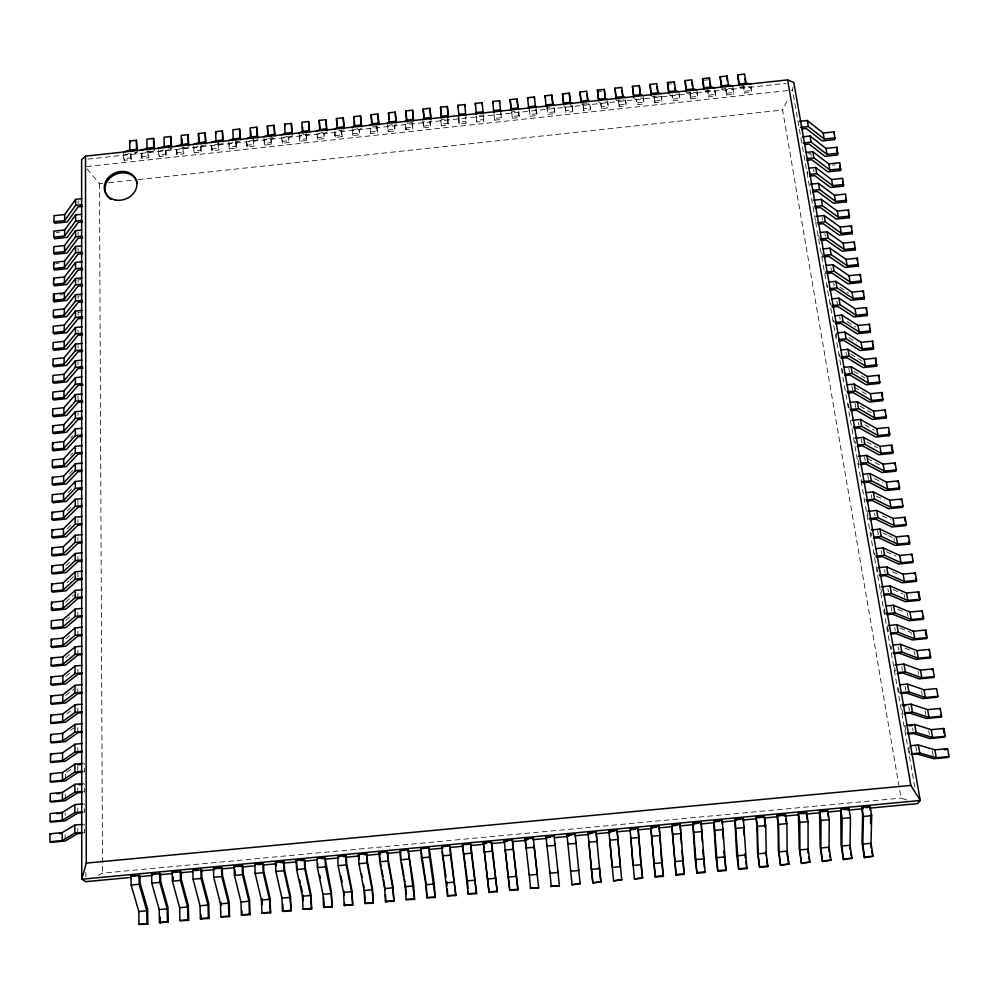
<?xml version="1.0" encoding="UTF-8"?>
<svg xmlns="http://www.w3.org/2000/svg" width="999" height="999" viewBox="0 0 999 999"><rect width="100%" height="100%" fill="white"/><g stroke="black" fill="none" stroke-linecap="round" stroke-linejoin="round"><path stroke-width="0.75" stroke-dasharray="5 3.75" d="M77.722 833.628L77.722 826.935M77.735 813.111L77.747 806.48M77.747 792.769L77.76 786.201M77.772 771.303L77.772 766.096M77.785 752.622L77.785 744.867M77.797 732.791L77.797 725.099M77.81 713.136L77.81 707.03M77.822 693.643L77.822 686.076M77.835 674.3L77.835 668.306M77.847 655.132L77.847 647.689M77.86 636.113L77.86 628.733M77.872 617.257L77.872 609.939M77.885 598.551L77.885 591.296M77.897 577.11L77.897 572.802M77.91 561.588L77.91 555.881M77.922 540.496L77.922 537.674M77.934 522.415L77.934 519.605M77.947 504.47L77.947 500.299M78.009 415.534L78.009 412.862M78.022 399.775L78.022 395.779M78.047 364.647L78.047 362.025M78.059 347.939L78.059 345.342M78.072 332.655L78.072 330.07M78.084 314.91L78.084 312.362L82.692 311.875M78.084 298.589L78.097 296.054L82.692 295.567M78.097 282.392L78.097 279.87L82.68 279.395M78.122 250.986L78.122 247.877M78.134 235.14L78.134 232.068M78.159 203.821L78.159 200.787M65.122 839.684L65.135 833.104M65.197 815.559L65.21 812.949M65.247 799.188L65.272 792.969M65.322 779.32L65.335 773.151M598.788 102.398L600.724 103.409L601.373 108.579L608.341 107.817L607.654 100.762M625.686 100.15L626.186 105.882L619.218 106.643L618.543 99.588M643.381 96.891L644.043 103.946L637.075 104.708L636.588 98.963M661.45 96.266L661.925 102.01L654.944 102.772L654.283 95.704M679.158 93.007L679.807 100.075L672.827 100.824L672.364 95.08M483.241 116.159L483.341 114.935L476.548 115.672L476.336 116.908M697.052 91.059L697.702 98.127L690.721 98.889L690.072 91.821M715.184 90.434L715.621 96.191L708.628 96.94L707.991 89.873M732.904 87.163L733.541 94.243L726.548 95.005L726.123 89.248M751.073 86.538L751.485 92.295L744.48 93.057L743.855 85.976M815.384 220.492L792.494 90.06L793.019 87.038M836.625 332.979L836.687 337.138M465.522 118.082L465.921 116.821M862.761 481.593L862.287 482.867L861.038 475.736M459.128 117.557L459.09 124.001L466.009 123.252L465.409 117.545M906.63 799.949L901.086 798.114L782.592 109.99L788.536 98.039M440.909 120.754L441.733 119.455L448.514 118.719L447.814 120.005L448.276 125.175L441.358 125.924L441.096 124.188L448.014 123.439L448.276 125.175M905.618 725.361L905.044 726.236L905.981 731.53M909.227 745.841L909.102 749.35M431.118 120.604L430.119 121.928L430.557 127.098L423.651 127.847L422.914 120.829M424.338 121.341L423.214 122.677L423.651 127.847M70.642 438.124L72.74 435.826M70.592 455.344L72.702 453.071M69.493 473.801L72.677 470.467M68.382 492.37L71.578 489.085M67.27 511.026L71.541 506.73M67.22 528.733L72.577 523.476M66.021 565.596L72.515 559.515M67.045 582.717L69.218 580.731M70.305 579.732L73.564 576.76M65.897 601.96L73.526 595.179M65.847 620.367L71.316 615.634M396.366 124.376L394.755 125.762L395.154 130.944L388.261 131.681L387.5 124.675M65.784 638.923L71.279 634.303M65.722 657.629L70.13 654.02M65.659 676.498L71.753 671.653M65.597 695.504L74.151 688.91M66.758 713.761L72.902 709.178M70.405 730.444L74.101 727.771M66.583 772.314L71.553 768.968M361.663 128.147L359.453 129.595L359.802 134.765L352.909 135.514L352.147 128.509M327.01 131.905L324.188 133.429L324.5 138.599L317.62 139.348L316.92 133.666M98.377 875.274L102.535 873.151L901.086 798.114M301.873 135.04L299.712 136.076L300 141.259L306.868 140.509L306.581 135.34L309.702 133.779L302.959 134.515M292.407 135.664L288.986 137.25L289.248 142.42L282.38 143.169L281.656 137.487M267.108 138.811L264.548 139.897L264.772 145.08L271.641 144.331L271.403 139.161L275.125 137.537L268.381 138.274M257.854 139.41L253.833 141.059L254.046 146.241L247.19 146.978L246.441 141.321M232.755 142.445L229.42 143.706L229.608 148.888L236.463 148.152L236.263 142.969L240.584 141.284L235.202 141.87M223.339 143.157L218.719 144.867L218.893 150.05L212.05 150.799L211.276 145.13M198.127 146.204L194.355 147.515L194.493 152.697L201.336 151.96L201.186 146.778L206.106 145.03L199.388 145.767M188.873 146.903L183.666 148.676L183.791 153.858L176.96 154.595L176.161 148.951M163.549 149.95L159.328 151.324L159.428 156.493L166.259 155.757L166.159 150.574L171.666 148.776L164.96 149.5M154.47 150.637L148.664 152.472L148.739 157.655L141.92 158.404L141.096 152.747M129.333 153.609L124.363 155.12L124.413 160.302L131.244 159.553L131.169 154.37L137.275 152.497L130.582 153.234M598.813 91.721L601.535 91.421M668.756 84.116L671.49 83.816M703.808 80.307L707.904 79.858M150.449 151.074L141.833 153.222L141.92 158.404M184.852 147.34L176.835 149.425L176.96 154.595M219.305 143.594L211.888 145.617L212.05 150.799M253.808 139.848L246.978 141.808L247.19 146.978M288.361 136.101L282.13 137.987L282.38 143.169M322.964 132.343L317.32 134.166L317.62 139.348M357.605 128.584L352.572 130.345L352.909 135.514M372.252 126.998L379.008 126.261L377.098 127.685L377.472 132.855L370.579 133.604L369.917 127.909M392.307 124.813L389.598 125.112L387.862 126.511L388.261 131.681M406.968 123.227L413.736 122.49L412.425 123.851L412.849 129.021L405.944 129.77L405.307 124.076M586.75 103.709L581.293 104.296L582.917 105.345L583.553 110.514L590.496 109.753L589.984 104.021M616.308 100.499L621.765 99.9M656.842 96.091L651.36 96.691L654.22 97.602L654.944 102.772M690.584 92.432L686.475 92.882L689.947 93.719L690.721 98.889M705.419 90.822L710.913 90.222L714.809 91.021L715.621 96.191M725.761 88.611L721.64 89.061L725.736 89.835L726.548 95.005M739.235 87.15L746.103 86.401L750.624 87.138L751.485 92.295M87.837 159.116L786.038 83.342M123.576 153.334L123.626 158.629L130.469 157.879L131.244 159.553M141.159 156.718L148.002 155.981L148.739 157.655M158.604 149.525L158.704 154.82L165.547 154.083L166.259 155.757M176.261 152.909L183.104 152.173L183.791 153.858M193.681 145.717L193.818 151.011L200.674 150.262L201.336 151.96M211.401 149.101L218.269 148.364L218.893 150.05M228.808 141.908L228.996 147.19L235.864 146.453L236.463 148.152M246.603 145.28L253.471 144.543L254.046 146.241M263.986 138.087L264.223 143.369L271.091 142.632L271.641 144.331M281.855 141.458L288.736 140.709L289.248 142.42M299.213 134.253L299.488 139.548L306.381 138.799L306.868 140.509M317.145 137.637L324.038 136.888L324.5 138.599M334.815 135.714L341.708 134.965L342.145 136.688L335.264 137.437L334.578 131.743M352.497 133.804L359.403 133.054L359.802 134.765M370.192 131.88L377.098 131.131L377.472 132.855M387.899 129.957L394.805 129.208L395.154 130.944M405.619 128.034L412.537 127.285L412.849 129.021M423.351 126.111L430.269 125.362L430.557 127.098M458.366 116.97L458.853 122.265L465.784 121.503L466.009 123.252M519.143 115.722L512.2 116.471L512.35 118.232L519.28 117.482L518.718 111.763M536.962 113.786L530.007 114.548L530.132 116.296L537.075 115.547L536.363 108.504M554.782 111.851L547.827 112.612L547.927 114.373L554.87 113.624L554.32 107.892M572.627 109.915L572.677 111.688L565.734 112.437L565.671 110.677L572.627 109.915L571.99 104.645M583.553 110.514L583.516 108.741L590.471 107.979M601.373 108.579L601.373 106.806L608.341 106.044M619.243 104.858L626.223 104.108M637.137 102.922L644.105 102.16M655.032 100.986L662.012 100.225M672.939 99.038L679.932 98.277M690.871 97.09L697.864 96.341M708.803 95.142L715.796 94.393M726.748 93.207L733.753 92.445M744.717 91.246L751.723 90.497M483.753 121.329L483.553 119.58L476.623 120.33L476.835 122.078L483.753 121.329L483.041 114.298M494.592 120.155L501.51 119.405L501.348 117.657L494.405 118.406L494.592 120.155L493.868 113.124M86.726 166.571L792.494 90.06M87.088 169.006L99.475 183.779L102.572 183.441M108.766 182.78L136.651 179.758M138.199 179.595L782.592 109.99M56.331 232.53L59.416 232.193M808.291 153.883L810.776 153.621L811.313 156.681M832.367 165.172L835.201 164.872M55.981 263.736L58.741 263.436M59.965 294.942L62.75 294.655M740.709 87.4L743.643 87.9L744.48 93.057M728.496 88.312L732.717 89.086L733.541 94.243M705.319 91.246L707.829 91.783L708.628 96.94M693.331 92.133L696.927 92.969L697.702 98.127M675.761 94.043L679.045 94.905L679.807 100.075M668.918 94.78L672.077 95.667L672.827 100.824M658.204 95.941L661.176 96.853L661.925 102.01M640.671 97.852L643.331 98.789L644.043 103.946M633.828 98.589L636.375 99.538L637.075 104.708M904.819 648.126L913.061 651.248M899.974 628.109L910.951 632.442L911.488 635.451M623.139 99.75L625.486 100.724L626.186 105.882M897.901 609.34L906.118 612.724M893.106 589.61L902.696 593.706M892.457 571.815L899.287 574.85M886.35 551.748L895.916 556.143M883.016 533.054L887.112 535.002M888.486 535.639L892.569 537.587M605.619 101.661L607.667 102.66L608.341 107.817M882.442 515.846L890.621 519.855M876.435 496.128L884.602 500.249M874.537 478.596L882.704 482.829M867.244 458.354L880.818 465.596M866.757 441.858L877.609 447.802M864.934 424.825L874.425 430.157M860.014 406.168L871.265 412.637M854.407 387.175L868.131 395.267M588.111 103.559L589.86 104.595L590.496 109.753M853.795 371.266L865.009 378.034M850.723 354.033L861.925 360.939M848.925 337.712L856.38 342.407M847.14 321.553L855.818 327.135M839.909 287.25L848.576 293.044M83.641 832.304L84.628 832.966L84.615 824.949L83.629 824.262M83.629 811.75L84.603 812.462L84.603 804.507L83.616 803.795M570.616 105.457L572.052 106.518L572.677 111.688M83.616 791.383L84.59 792.12L84.59 784.24L83.604 783.491M83.604 771.191L84.578 771.952L84.565 764.135L83.604 763.361M563.798 106.194L565.122 107.28L565.734 112.437M547.34 109.203L546.328 108.092L553.146 107.355L554.27 108.454L554.87 113.624M535.676 109.253L537.075 115.547M528.858 109.99L529.57 111.139M123.626 158.629L124.413 160.302M158.704 154.82L159.428 156.493M193.818 151.011L194.493 152.697M228.996 147.19L229.608 148.888M511.813 113.062L511.413 111.888L518.219 111.151L519.28 117.482M264.223 143.369L264.772 145.08M299.488 139.548L300 141.259M893.943 538.236L894.455 541.121M904.058 594.293L904.595 597.252M907.492 613.286L908.029 616.271M914.435 651.76L914.984 654.795M917.956 671.241L918.506 674.3M921.503 690.883L922.202 694.742M925.086 710.701L925.786 714.585M928.683 730.681L929.395 734.602M932.329 750.836L933.278 756.106M813.561 169.368L813.998 171.84M822.065 217.357L822.514 219.892M824.949 233.604L825.399 236.151M831.006 267.769L831.468 270.367M833.728 283.117L834.19 285.714M836.925 301.186L837.387 303.821M839.684 316.77L840.159 319.418M845.991 352.31L846.465 354.995M848.813 368.269L849.537 372.34M851.91 385.701L852.634 389.81M855.019 403.284L855.756 407.43M858.416 422.402L858.903 425.187M861.325 438.886L862.075 443.094M864.522 456.905L865.271 461.138M867.744 475.062L868.506 479.345M871.24 494.817L871.752 497.689M874.525 513.299L875.037 516.196M877.559 530.469L878.333 534.852M881.155 550.711L881.667 553.658M884.515 569.667L885.039 572.627M887.899 588.773L888.423 591.758M891.046 606.518L891.845 611.051M894.754 627.459L895.291 630.506M898.226 647.065L898.775 650.137M901.685 666.57L902.372 670.441M905.219 686.5L905.906 690.409M908.778 706.605L909.477 710.551M912.611 728.209L913.074 730.856M915.758 746.003L916.707 751.348M807.542 171.266L807.979 173.739M818.843 235.552L819.28 238.099M821.94 253.222L822.614 257.068M825.074 271.029L825.524 273.626M827.534 285.09L827.996 287.7M830.718 303.172L831.405 307.118M833.69 320.092L834.153 322.739M839.709 354.32L840.409 358.366M842.269 368.931L842.994 373.002M848.426 403.958L849.15 408.104M854.932 440.959L855.419 443.768M858.341 460.402L859.09 464.647M867.494 512.524L868.006 515.422M871.028 532.604L871.54 535.526M874.587 552.859L875.361 557.28M877.397 568.856L877.921 571.828M881.018 589.447L881.543 592.444M884.402 608.716L885.464 614.747M887.549 626.623L888.885 634.24M890.983 646.203L891.52 649.275M894.679 667.245L895.366 671.116M898.413 688.473L899.1 692.382M902.172 709.902L902.871 713.848M909.34 750.686L910.052 754.695M815.659 222.028L915.022 788.248M500.774 113.037L500.986 114.236M458.853 122.265L459.09 124.001M618.543 101.473L619.218 106.643M600.861 102.847L601.373 106.806M582.867 103.459L583.516 108.741M565.197 106.718L565.671 110.677M547.227 107.33L547.927 114.373M529.433 109.266L530.132 116.296M511.788 112.512L512.35 118.232M500.799 112.375L501.51 119.405M476.236 116.371L476.835 122.078M447.54 118.157L448.014 123.439M440.746 120.23L441.358 125.924M429.932 121.403L430.269 125.362M412.1 122.003L412.537 127.285M405.532 124.6L405.944 129.77M394.505 125.237L394.805 129.208M493.968 113.774L494.068 114.985M376.71 125.837L377.098 131.131M370.217 128.434L370.579 133.604M359.128 129.083L359.403 133.054M342.145 136.688L341.808 131.518L344.33 130.02L337.575 130.757L334.94 132.255L335.264 137.437M341.371 129.683L341.708 134.965M323.801 132.917L324.038 136.888M306.094 133.516L306.381 138.799M288.524 136.751L288.736 140.709M270.916 138.661L271.091 142.632M253.247 139.248L253.471 144.543M235.714 142.482L235.864 146.453M218.082 143.069L218.269 148.364M200.562 146.291L200.674 150.262M182.979 146.878L183.104 152.173M165.459 150.112L165.547 154.083M147.914 150.687L148.002 155.981M130.419 153.908L130.469 157.879M99.475 183.779L102.535 873.151M85.889 872.302L85.889 876.972"/><path stroke-width="1.5" d="M74.825 825.112L62.25 832.617L50 833.79L49.95 841.707L62.225 840.546L74.813 833.141L74.825 825.112L82.168 824.412M74.85 804.632L62.338 812.437L50.137 813.598L50.075 821.453L62.3 820.291L74.838 812.599L74.85 804.632L82.155 803.933M74.875 784.327L62.413 792.419L50.262 793.581L50.212 801.373L62.388 800.211L74.863 792.219L74.875 784.327L82.155 783.628M74.9 764.198L62.487 772.577L50.387 773.738L50.337 781.455L62.462 780.294L74.888 772.027L74.9 764.198L82.143 763.498M74.925 744.23L62.562 752.884L50.512 754.045L50.462 761.7L62.537 760.539L74.913 751.997L74.925 744.23L82.143 743.531M74.95 724.437L62.637 733.366L50.637 734.527L50.599 742.12L62.612 740.958L74.937 732.142L74.95 724.437L82.143 723.738M74.975 704.807L62.712 713.998L50.762 715.172L50.724 722.702L62.687 721.54L74.962 712.449L74.975 704.807L82.13 704.108M75 685.339L62.8 694.804L50.887 695.966L50.849 703.433L62.762 702.272L74.987 692.919L75 685.339L82.13 684.652M75.025 666.046L62.862 675.761L51.011 676.922L50.961 684.327L62.837 683.166L75.012 673.551L75.025 666.046L82.13 665.346M75.05 646.902L62.937 656.867L51.136 658.029L51.086 665.384L62.912 664.21L75.037 654.345L75.05 646.902L82.118 646.203M75.075 627.909L63.012 638.136L51.261 639.298L51.211 646.578L62.987 645.416L75.062 635.302L75.075 627.909L82.118 627.222M75.1 609.078L63.087 619.542L51.374 620.704L51.336 627.934L63.062 626.773L75.087 616.408L75.1 609.078L82.105 608.391M75.125 590.409L63.162 601.111L51.498 602.272L51.449 609.44L63.137 608.279L75.112 597.677L75.125 590.409L82.105 589.71M75.15 571.878L63.237 582.817L51.611 583.978L51.573 591.096L63.199 589.934L75.137 579.095L75.15 571.878L82.105 571.191M75.175 553.508L63.299 564.685L51.736 565.846L51.686 572.902L63.274 571.74L75.162 560.651L75.175 553.508L82.093 552.809M75.2 535.289L63.374 546.678L51.848 547.839L51.798 554.845L63.349 553.683L75.187 542.37L75.2 535.289L82.093 534.59M75.225 517.207L63.436 528.833L51.96 529.982L51.923 536.938L63.412 535.776L75.212 524.238L75.225 517.207L82.093 516.508M75.237 499.275L63.511 511.113L52.073 512.275L52.035 519.168L63.486 518.006L75.237 506.243L75.237 499.275L82.08 498.576M75.262 481.481L63.586 493.543L52.198 494.692L52.148 501.535L63.549 500.374L75.262 488.399L75.262 481.481L82.08 480.781M75.287 463.823L63.649 476.098L52.31 477.26L52.26 484.04L63.624 482.879L75.275 470.691L75.287 463.823L82.08 463.136M75.312 446.316L63.711 458.803L52.423 459.952L52.373 466.683L63.686 465.534L75.3 453.134L75.312 446.316L82.068 445.629M75.337 428.946L63.786 441.633L52.522 442.782L52.485 449.463L63.761 448.314L75.325 435.701L75.337 428.946L82.068 428.246M75.362 411.713L63.849 424.6L52.635 425.749L52.597 432.38L63.824 431.218L75.35 418.419L75.362 411.713L82.068 411.014M75.375 394.605L63.911 407.692L52.747 408.853L52.71 415.422L63.886 414.273L75.375 401.261L75.375 394.605L82.055 393.918M75.4 377.634L63.986 390.921L52.86 392.07L52.81 398.601L63.961 397.44L75.387 384.24L75.4 377.634L82.055 376.948M75.424 360.801L64.048 374.275L52.959 375.424L52.922 381.905L64.023 380.744L75.412 367.357L75.424 360.801L82.055 360.115M75.449 344.093L64.111 357.754L53.072 358.903L53.034 365.334L64.086 364.185L75.437 350.599L75.449 344.093L82.043 343.406M75.462 327.51L64.173 341.358L53.172 342.507L53.134 348.888L64.148 347.739L75.462 333.966L75.462 327.51L82.043 326.823M75.487 311.064L64.236 325.087L53.284 326.248L53.247 332.58L64.211 331.418L75.474 317.47L75.487 311.064L82.043 310.377M75.512 294.742L64.298 308.941L53.384 310.09L53.347 316.383L64.273 315.222L75.499 301.086L75.512 294.742L82.03 294.043M75.524 278.534L64.361 292.919L53.484 294.068L53.447 300.299L64.336 299.151L75.524 284.84L75.524 278.534L82.03 277.847M75.549 262.462L64.423 277.01L53.596 278.159L53.546 284.353L64.398 283.204L75.537 268.719L75.549 262.462L82.03 261.775M75.574 246.503L64.485 261.226L53.696 262.375L53.659 268.519L64.46 267.37L75.562 252.71L75.574 246.503L81.768 245.841M75.587 230.669L64.548 245.554L53.796 246.703L53.759 252.797L64.523 251.648L75.587 236.825L75.587 230.669L81.768 230.007M75.612 214.947L64.61 229.995L53.896 231.144L53.859 237.2L64.585 236.051L75.599 221.066L75.612 214.947L81.756 214.285M75.637 199.35L64.673 214.56L53.996 215.709L53.958 221.716L64.648 220.567L75.624 205.419L75.637 199.35L81.756 198.689M62.225 840.546L62.25 832.617M62.3 820.291L62.338 812.437M62.388 800.211L62.413 792.419M62.462 780.294L62.487 772.577M62.537 760.539L62.562 752.884M62.612 740.958L62.637 733.366M62.687 721.54L62.712 713.998M62.762 702.272L62.8 694.804M62.837 683.166L62.862 675.761M62.912 664.21L62.937 656.867M62.987 645.416L63.012 638.136M63.062 626.773L63.087 619.542M63.137 608.279L63.162 601.111M63.199 589.934L63.237 582.817M63.274 571.74L63.299 564.685M63.349 553.683L63.374 546.678M63.412 535.776L63.436 528.833M63.486 518.006L63.511 511.113M63.549 500.374L63.586 493.543M63.624 482.879L63.649 476.098M63.686 465.534L63.711 458.803M63.761 448.314L63.786 441.633M63.824 431.218L63.849 424.6M63.886 414.273L63.911 407.692M63.961 397.44L63.986 390.921M64.023 380.744L64.048 374.275M64.086 364.185L64.111 357.754M64.148 347.739L64.173 341.358M64.211 331.418L64.236 325.087M64.273 315.222L64.298 308.941M64.336 299.151L64.361 292.919M64.398 283.204L64.423 277.01M64.46 267.37L64.485 261.226M64.523 251.648L64.548 245.554M64.585 236.051L64.61 229.995M64.648 220.567L64.673 214.56M822.452 861.538L820.878 847.976L820.978 820.429L819.555 811.275L827.809 810.501L829.245 819.655L829.058 847.214L831.068 860.151L822.452 861.538L820.167 846.64L819.555 811.275M81.818 598.151L77.885 598.551L65.884 609.128L52.435 610.464L52.447 607.592M81.793 436.426L77.997 436.825L66.409 449.388L53.434 450.724L53.447 448.052M82.68 285.689L78.097 286.176L66.896 300.437L54.358 301.76L54.396 295.542L53.484 294.068M625.337 97.502L622.976 96.591L621.765 87.462L614.934 88.199L616.108 98.988M608.891 831.043L612.212 867.407L620.317 866.645L617.07 830.281L608.891 831.043L608.878 831.73L614.323 831.218M843.431 859.59L841.845 846.016L842.182 818.443L840.721 809.29L848.988 808.516L850.461 817.669L850.024 845.254L852.097 858.203L843.431 859.59L841.071 844.692L840.721 809.29M864.422 857.641L862.824 844.068L863.411 816.458L861.912 807.304L870.179 806.518L871.69 815.684L871.016 843.306L873.138 856.243L864.422 857.641L862.012 842.744L862.574 815.184L861.912 807.304M870.616 823.601L870.841 814.41M643.194 95.567L640.534 94.693L639.273 85.552L632.442 86.301L633.628 97.09M613.611 880.918L621.753 879.582L613.611 880.918L609.665 838.885M639.273 85.552L640.247 94.843M617.07 830.281L621.728 880.169M661.076 93.631L658.091 92.782L656.793 83.654L649.962 84.391L651.161 95.192M678.958 91.683L675.674 90.872L674.337 81.743L667.494 82.48L668.693 93.282M674.225 83.516L674.337 81.743M630.644 836.925L634.415 878.995L642.532 878.233L638.061 828.308L629.882 829.083L629.832 829.757L635.277 829.257M696.852 89.735L693.269 88.961L691.882 79.833L685.039 80.569L686.251 91.371M482.904 112.974L483.004 111.801L476.198 112.537L475.986 113.724M714.772 87.8L710.863 87.05L709.44 77.922L702.597 78.659L703.82 89.473M638.061 828.308L640.696 861.837M709.278 79.708L709.44 77.922M634.415 878.995L642.607 877.646M732.692 85.852L728.483 85.14L727.022 76.011L720.167 76.748L721.403 87.562M727.022 76.011L727.297 80.807M750.636 83.904L746.103 83.217L744.605 74.088L737.749 74.838L738.998 85.652M650.786 827.796L650.886 827.11L659.078 826.335L663.361 876.298L655.244 877.06L650.786 827.796L656.243 827.284M659.078 826.335L659.665 832.754M655.244 877.06L650.886 827.11M671.778 825.823L671.902 825.137L680.107 824.362L684.215 874.362L676.073 875.124L671.778 825.823L677.235 825.311M680.107 824.362L680.681 830.781M833.803 133.591L834.177 131.856L823.164 133.042L807.292 120.504L799.412 121.354M834.177 131.856L834.902 139.573L822.202 140.934L806.318 128.509L801.685 128.996M802.147 136.888L810.064 136.039L825.948 148.414L837.012 147.24L837.174 151.96M837.012 147.24L837.724 154.97L824.987 156.331L809.078 144.068L804.432 144.568M676.073 875.124L671.902 825.137M806.88 160.277L811.862 159.74L827.784 171.853L840.584 170.479L839.859 162.725L828.758 163.911L812.836 151.698L806.218 152.41M809.665 176.074L814.66 175.549L830.606 187.475L843.456 186.114L842.719 178.334L831.58 179.52L815.646 167.47L809.003 168.182M692.769 823.85L692.944 823.164L701.148 822.389L705.082 872.427L696.94 873.188L695.042 858.303L692.769 823.85L698.239 823.338M812.462 191.995L817.482 191.471L833.453 203.234L846.34 201.86L845.616 194.056L834.427 195.242L818.468 183.366L810.464 184.216M848.126 211.538L848.526 209.902L837.299 211.089L821.315 199.388L813.286 200.237M815.284 208.042L820.329 207.517L836.313 219.106L849.262 217.732L848.526 209.902M851.048 227.472L851.46 225.861L840.196 227.06L824.187 215.522L816.121 216.383M818.131 224.213L823.188 223.676L839.21 235.102L852.197 233.729L851.46 225.861M853.995 243.544L854.42 241.958L843.106 243.144L827.085 231.793L820.329 232.505M701.148 822.389L702.459 842.382M821.003 240.509L826.073 239.972L842.12 251.211L855.156 249.85L854.42 241.958M856.98 259.74L857.404 258.167L846.041 259.353L829.994 248.189L823.213 248.901M823.888 256.93L828.995 256.393L845.042 267.457L858.141 266.084L857.404 258.167M869.605 808.116L917.719 803.596L920.266 800.499L793.793 82.492L787.574 79.895L85.502 156.144L86.276 863.099L81.743 879.22L85.902 881.642L130.881 877.422M859.977 276.049L860.414 274.5L849.013 275.699L832.941 264.71L826.136 265.422M826.81 273.489L831.917 272.952L848.001 283.816L861.15 282.455L860.414 274.5M862.999 292.495L863.436 290.971L851.985 292.158L835.901 281.356L829.07 282.08M829.744 290.172L834.877 289.635L850.986 300.312L864.172 298.938L863.436 290.971M696.94 873.188L692.944 823.164M866.033 309.066L866.483 307.555L854.994 308.753L838.885 298.152L832.017 298.863M713.786 821.877L713.998 821.178L722.215 820.416L725.961 870.491L717.806 871.253L715.846 856.355L713.786 821.877L719.255 821.365M832.704 306.98L837.861 306.443L853.983 316.933L867.232 315.559L866.483 307.555M869.105 325.761L869.567 324.288L858.029 325.474L841.895 315.06L835.002 315.784M835.688 323.926L840.858 323.389L857.005 333.691L870.304 332.317L869.567 324.288M872.202 342.595L872.664 341.134L861.076 342.332L844.929 332.118L838.011 332.829M838.685 341.009L843.893 340.472L860.052 350.574L873.413 349.2L872.664 341.134M722.215 820.416L722.377 823.975M875.311 359.565L875.786 358.129L864.16 359.328L847.976 349.3L841.033 350.025M841.72 358.229L846.94 357.692L863.124 367.595L876.535 366.208L875.786 358.129M465.159 114.91L465.571 113.699L458.766 114.435L458.241 115.659M878.458 376.66L878.933 375.249L867.257 376.448L851.061 366.633L844.093 367.345M878.933 375.249L879.682 383.366L866.22 384.74L850.012 375.05L844.779 375.587M847.164 384.815L854.17 384.103L870.379 393.706L882.105 392.507L882.117 396.591M882.105 392.507L882.866 400.649L869.342 402.023L853.121 392.545L847.851 393.082M734.827 819.904L735.077 819.205L743.306 818.431L746.852 868.556L738.698 869.305L736.675 854.42L734.827 819.904L740.296 819.392M717.806 871.253L713.998 821.178M884.814 411.263L885.301 409.902L873.538 411.101L857.292 401.71L850.261 402.422M850.961 410.726L856.243 410.189L872.489 419.455L886.063 418.069L885.301 409.902M743.306 818.431L743.431 822.002M854.083 428.509L859.402 427.972L875.661 437.025L889.297 435.639L889.797 434.315L888.536 427.435L876.71 428.633L860.451 419.468L851.985 420.317M891.27 446.428L891.782 445.117L879.919 446.316L863.636 437.362L855.132 438.224M891.782 445.117L893.056 452.048L892.544 453.346L878.858 454.732L862.574 445.891L857.242 446.428M894.542 464.21L895.054 462.937L883.141 464.135L866.845 455.407L858.303 456.268M895.054 462.937L896.34 469.917L895.828 471.191L882.08 472.577L865.771 463.973L860.426 464.51M755.881 817.931L756.168 817.219L764.397 816.445L765.709 825.611L766.245 853.059L767.769 866.608L759.615 867.369L757.517 852.484L756.892 825.087L755.881 817.931L762.724 817.294M897.839 482.155L898.363 480.894L886.4 482.105L870.079 473.588L862.936 474.313M863.636 482.729L869.005 482.192L885.339 490.571L899.125 489.185L899.662 487.949L898.363 480.894M738.698 869.305L735.077 819.205M901.16 500.237L901.697 499.013L889.672 500.212L873.338 491.933L866.158 492.657M764.397 816.445L765.172 827.372M901.697 499.013L902.996 506.118L902.459 507.33L888.611 508.716L872.264 500.561L866.87 501.111M867.981 511.301L876.635 510.427L892.981 518.469L905.044 517.27L905.032 521.328M905.044 517.27L906.368 524.425L905.818 525.624L891.907 526.997L875.549 519.093L870.129 519.63M776.947 815.958L777.284 815.246L785.526 814.472L786.875 823.626L787.162 851.111L789.06 864.048L780.544 865.421L778.383 850.536L777.996 823.114L776.947 815.958L783.803 815.309M907.891 536.85L908.441 535.676L896.315 536.875L879.944 529.083L871.265 529.945M873.413 538.311L878.858 537.774L895.241 545.442L909.215 544.055L909.764 542.894L908.441 535.676M911.288 555.382L911.85 554.233L899.674 555.444L883.291 547.889L876.023 548.601M759.615 867.369L758.091 853.82L757.467 826.385L756.168 817.219M785.164 815.184L785.526 814.472M911.85 554.233L913.186 561.513L912.624 562.649L898.601 564.035L882.192 556.605L876.735 557.155M914.722 574.063L915.284 572.951L903.071 574.15L886.662 566.845L877.896 567.707M880.069 576.148L885.564 575.599L901.985 582.779L916.071 581.393L916.645 580.294L915.284 572.951M798.413 813.261L799.262 848.588L801.485 863.486L810.052 862.1L808.104 849.162L808.054 821.64L806.655 812.487L798.413 813.261L799.787 822.414L799.937 849.924L801.485 863.486M918.181 592.907L918.755 591.82L906.493 593.031L890.059 585.976L881.268 586.838M918.755 591.82L920.116 599.225L919.542 600.299L905.394 601.685L888.96 594.755L883.441 595.304M806.268 813.211L806.655 812.487M780.544 865.421L779.008 851.872L778.621 824.4L777.284 815.246M921.677 611.9L922.252 610.851L909.939 612.05L893.493 605.257L886.125 605.981M886.85 614.622L892.382 614.073L908.84 620.741L923.039 619.355L923.625 618.319L922.252 610.851M447.427 116.833L448.139 115.584L447.315 106.443L440.534 107.18L441.346 116.321L440.509 117.582M925.199 631.056L925.786 630.032L913.411 631.243L896.952 624.712L888.074 625.574M925.786 630.032L927.172 637.562L926.572 638.573L912.312 639.959L895.828 633.553L890.271 634.103M928.745 650.374L929.345 649.387L916.92 650.586L900.436 644.318L893.006 645.042M893.73 653.746L899.312 653.209L915.808 659.34L930.131 657.954L930.743 656.98L929.345 649.387M932.317 669.854L932.929 668.905L920.454 670.104L903.958 664.11L895.004 664.972M932.929 668.905L934.34 676.56L933.728 677.497L919.33 678.883L902.821 673.026L897.214 673.563M848.513 809.24L848.988 808.516M900.012 684.777L907.504 684.065L924.013 689.785L936.55 688.573L937.974 696.303L937.349 697.215L922.889 698.601L906.368 693.006L900.736 693.556M870.179 806.518L870.129 810.114M939.572 709.315L940.196 708.428L927.609 709.627L911.088 704.195L902.047 705.057M904.282 713.711L909.939 713.174L926.485 718.481L940.996 717.095L941.632 716.208L940.196 708.428M943.243 729.295L943.88 728.446L931.243 729.645L914.697 724.487L907.129 725.212M943.88 728.446L945.329 736.288L944.679 737.137L930.106 738.523L913.548 733.516L907.866 734.053M429.707 118.756L430.719 117.482L429.932 108.329L423.164 109.078L423.938 118.219L422.802 119.505M910.738 745.691L918.331 744.967L934.889 749.837L947.589 748.626L949.05 756.555L948.401 757.354L933.753 758.74L917.182 754.02L911.475 754.57M412 120.679L413.324 119.368L412.575 110.227L405.806 110.964L406.531 120.105L405.094 121.428M85.502 156.144L81.631 159.79L81.743 879.22L920.266 800.499L910.851 785.426L787.574 79.895M394.305 122.602L395.929 121.266L395.217 112.113L388.461 112.85L389.148 122.003L387.4 123.352M376.623 124.525L378.546 123.152L377.884 113.998L371.116 114.735L371.778 123.888L369.73 125.275M358.953 126.436L361.176 125.037L360.552 115.884L353.796 116.621L354.408 125.774L352.06 127.185M341.296 128.359L343.818 126.923L343.231 117.77L336.488 118.506L337.063 127.66L334.403 129.108M323.651 130.27L326.486 128.809L325.936 119.655L319.193 120.392L319.717 129.545L316.77 131.019M306.019 132.193L309.153 130.682L308.641 121.528L301.898 122.265L302.397 131.418L299.138 132.929M288.399 134.103L291.833 132.567L291.358 123.414L284.628 124.151L285.077 133.304L281.531 134.853M270.791 136.014L274.525 134.453L274.088 125.3L267.357 126.024L267.782 135.177L263.923 136.763M253.197 137.924L257.23 136.326L256.843 127.173L250.112 127.909L250.487 137.063L246.341 138.674M235.614 139.835L239.947 138.199L239.598 129.046L232.867 129.783L233.217 138.936L228.759 140.584M218.044 141.746L222.677 140.085L222.365 130.919L215.647 131.656L215.946 140.809L211.189 142.482M200.487 143.656L205.419 141.958L205.145 132.792L198.426 133.529L198.689 142.682L193.644 144.393M182.942 145.554L188.174 143.831L187.937 134.665L181.231 135.402L181.456 144.555L176.099 146.304M165.409 147.465L170.941 145.704L170.742 136.538L164.036 137.275L164.223 146.428L158.579 148.202M147.889 149.363L153.721 147.577L153.559 138.411L146.865 139.136L147.003 148.302L141.059 150.1M130.382 151.261L136.513 149.438L136.388 140.285L129.695 141.009L129.808 150.175L123.564 152.01M458.991 116.059L457.917 105.295L464.71 104.558L464.935 106.281M476.398 114.161L475.324 103.397L482.105 102.66L482.305 104.395M493.818 112.275L492.732 101.498L499.525 100.762L500.624 111.538M511.251 110.377L510.152 99.613L516.945 98.864L518.431 109.116M527.709 99.463L527.584 97.715L534.39 96.965L535.501 107.742M545.129 97.565L545.029 95.817L551.835 95.067L552.897 104.208L554.02 105.257M563.623 104.695L562.487 93.906L569.293 93.169L570.392 102.31L571.828 103.322M581.106 102.797L579.957 92.008L586.775 91.271L587.912 100.4L589.647 101.386M598.601 100.899L597.439 90.11L604.258 89.361L605.444 98.501L607.492 99.45M129.808 150.175L136.513 149.438M147.003 148.302L153.721 147.577M164.223 146.428L170.941 145.704M181.456 144.555L188.174 143.831M198.689 142.682L205.419 141.958M215.946 140.809L222.677 140.085M233.217 138.936L239.947 138.199M250.487 137.063L257.23 136.326M267.782 135.177L274.525 134.453M285.077 133.304L291.833 132.567M302.397 131.418L309.153 130.682M319.717 129.545L326.486 128.809M337.063 127.66L343.818 126.923M354.408 125.774L361.176 125.037M371.778 123.888L378.546 123.152M389.148 122.003L395.929 121.266M406.531 120.105L413.324 119.368M423.938 118.219L430.719 117.482M441.346 116.321L448.139 115.584M510.152 99.613L511.113 108.754L517.932 108.004M552.897 104.208L546.066 104.945L547.077 106.006M562.487 93.906L563.573 103.047L570.392 102.31M579.957 92.008L581.081 101.149L587.912 100.4M597.439 90.11L598.601 99.238L605.444 98.501M614.934 88.199L616.133 97.34L622.976 96.591M632.442 86.301L633.691 95.429L640.534 94.693M649.962 84.391L651.248 93.531L658.091 92.782M667.494 82.48L668.818 91.621L675.674 90.872M685.039 80.569L686.4 89.71L693.269 88.961M702.597 78.659L703.995 87.8L710.863 87.05M720.167 76.748L721.603 85.877L728.483 85.14M737.749 74.838L739.235 83.966L746.103 83.217M75.624 205.419L81.756 204.758M800.474 127.397L808.366 126.548L824.25 139.023L835.276 137.85M82.655 206.368L78.147 206.843L67.158 221.953L54.845 223.277L53.958 221.716M75.599 221.066L81.756 220.404M803.208 142.982L811.138 142.133L827.047 154.445L838.111 153.259M82.655 221.99L78.147 222.477L67.108 237.412L54.758 238.736L53.859 237.2M75.587 236.825L81.768 236.164M807.304 158.541L813.935 157.83L829.857 169.98L840.971 168.794M82.667 237.737L78.134 238.224L67.058 252.997L54.658 254.32L53.759 252.797M75.562 252.71L81.768 252.048M810.089 174.363L816.745 173.651L832.691 185.639L843.855 184.453M82.667 253.596L78.122 254.083L67.008 268.694L54.558 270.017L53.659 268.519M75.537 268.719L82.03 268.032M812.899 190.31L819.58 189.598L835.551 201.411L846.752 200.225M82.68 269.58L78.109 270.067L66.958 284.503L54.458 285.826L53.546 284.353M75.524 284.84L82.03 284.153M814.385 206.518L822.439 205.657L838.423 217.295L849.674 216.109M75.499 301.086L82.043 300.399M817.232 222.702L825.311 221.853L841.333 233.316L852.622 232.13M82.692 301.91L78.084 302.397L66.846 316.496L54.258 317.819L53.347 316.383M75.474 317.47L82.043 316.77M820.104 239.023L828.221 238.174L844.255 249.45L855.581 248.264M82.692 318.269L78.072 318.756L66.796 332.667L54.158 333.991L53.247 332.58M75.462 333.966L82.043 333.279M824.35 255.332L831.143 254.608L847.202 265.709L858.578 264.523M82.705 334.74L78.059 335.227L66.746 348.963L54.058 350.287L53.134 348.888M75.437 350.599L82.043 349.9M827.272 271.903L834.09 271.191L850.161 282.105L861.588 280.906M82.705 351.348L78.059 351.835L66.683 365.384L53.958 366.708L53.034 365.334M75.412 367.357L82.055 366.658M830.219 288.611L837.062 287.887L853.158 298.614L864.622 297.427M83.029 368.044L78.047 368.569L66.633 381.93L53.846 383.254L52.922 381.905M75.387 384.24L82.055 383.541M833.178 305.444L840.059 304.732L856.168 315.259L867.681 314.073M83.029 384.915L78.034 385.427L66.571 398.601L53.746 399.925L52.81 398.601M75.375 401.261L82.055 400.562M836.175 322.415L843.069 321.703L859.215 332.03L870.766 330.844M83.042 401.91L78.022 402.422L66.521 415.397L53.646 416.733L52.71 415.422M75.35 418.419L82.068 417.719M839.185 339.523L846.116 338.798L862.274 348.938L873.875 347.752M81.793 419.168L78.009 419.555L66.458 432.33L53.534 433.666L52.597 432.38M75.325 435.701L82.068 435.015M842.219 356.768L849.175 356.044L865.359 365.984L877.01 364.785M75.3 453.134L82.068 452.435M845.279 374.15L852.272 373.426L868.468 383.154L880.169 381.968M81.793 453.833L77.984 454.22L66.346 466.583L53.322 467.919L52.373 466.683M75.275 470.691L82.08 470.005M846.965 391.808L855.381 390.946L871.615 400.474L883.353 399.275M81.793 471.366L77.972 471.765L66.296 483.916L53.209 485.252L52.26 484.04M75.262 488.399L82.08 487.699M850.074 409.478L858.528 408.616L874.774 417.919L886.563 416.72M81.806 489.048L77.959 489.448L66.234 501.386L53.109 502.722L52.148 501.535M75.237 506.243L82.08 505.556M853.208 427.285L861.687 426.423L877.959 435.514L889.797 434.315M81.806 506.868L77.947 507.267L66.171 518.981L52.997 520.317L52.035 519.168M75.212 524.238L82.093 523.538M857.779 445.092L864.884 444.38L881.168 453.246L893.056 452.048M81.806 524.837L77.934 525.224L66.121 536.725L52.885 538.061L51.923 536.938M75.187 542.37L82.093 541.683M860.976 463.199L868.106 462.475L884.402 471.128L896.34 469.917M81.806 542.944L77.922 543.331L66.059 554.607L52.772 555.943L51.798 554.845M75.162 560.651L82.105 559.964M864.185 481.443L871.353 480.731L887.674 489.148L899.662 487.949M81.818 561.201L77.91 561.588L65.996 572.639L52.66 573.975L51.686 572.902M75.137 579.095L82.105 578.396M865.996 499.999L874.625 499.125L890.958 507.317L902.996 506.118M81.818 579.595L77.897 579.994L65.934 590.809L52.547 592.145L51.573 591.096M75.112 597.677L82.105 596.977M869.255 518.543L877.921 517.682L894.28 525.636L906.368 524.425M75.087 616.408L82.118 615.709M874 537.112L881.243 536.401L897.626 544.105L909.764 542.894M81.831 616.858L77.872 617.257L65.822 627.584L52.323 628.933L51.336 627.934M75.062 635.302L82.118 634.602M877.322 555.981L884.602 555.257L900.998 562.724L913.186 561.513M81.831 635.726L77.86 636.113L65.759 646.203L52.198 647.539L51.211 646.578M75.037 654.345L82.118 653.646M879.207 575.149L887.986 574.288L904.395 581.493L916.645 580.294M81.831 654.732L77.847 655.132L65.697 664.972L52.085 666.308L51.086 665.384M75.012 673.551L82.13 672.851M884.053 594.193L891.395 593.468L907.829 600.424L920.116 599.225M81.831 673.913L77.835 674.3L65.634 683.89L51.96 685.227L50.961 684.327M74.987 692.919L82.13 692.22M885.988 613.686L894.842 612.824L911.288 619.517L923.625 618.319M81.843 693.244L77.822 693.643L65.572 702.971L51.848 704.307L50.849 703.433M74.962 712.449L82.13 711.75M890.896 633.054L898.301 632.342L914.772 638.773L927.172 637.562M81.843 712.737L77.81 713.136L65.509 722.202L51.723 723.538L50.724 722.702M74.937 732.142L82.143 731.443M892.881 652.884L901.81 652.022L918.293 658.179L930.743 656.98M81.843 732.404L77.797 732.791L65.447 741.583L51.598 742.931L50.599 742.12M74.913 751.997L82.143 751.298M897.864 672.589L905.331 671.865L921.84 677.759L934.34 676.56M81.843 752.222L77.785 752.622L65.372 761.138L51.486 762.474L50.462 761.7M77.772 764.797L80.494 764.535M74.888 772.027L82.155 771.328M899.887 692.757L908.89 691.895L925.411 697.502L937.974 696.303M81.856 772.215L77.76 772.614L65.31 780.856L51.361 782.192L50.337 781.455M79.121 784.764L81.856 784.502M902.896 705.831L905.718 705.556M56.881 793.768L59.678 793.493M74.863 792.219L82.155 791.52M904.944 712.811L912.487 712.087L929.02 717.419L941.632 716.208M81.856 792.382L77.747 792.769L65.247 800.736L51.236 802.072L50.212 801.373M909.302 725.823L912.137 725.561M56.781 813.748L60.989 813.348M74.838 812.599L82.155 811.9M907.017 733.328L916.108 732.454L932.654 737.499L945.329 736.288M81.856 812.724L77.735 813.111L65.185 820.791L51.111 822.127L50.075 821.453M59.49 833.628L62.313 833.366M944.018 749.725L946.94 749.45M74.813 833.141L82.168 832.442M912.162 753.733L919.767 753.009L936.325 757.754L949.05 756.555M81.868 833.228L77.722 833.628L65.11 841.008L50.986 842.344L49.95 841.707M86.276 863.099L910.851 785.426M131.044 875.898L139.96 875.736L140.047 882.891L147.627 909.29L147.827 924.162L138.986 924.412L138.836 911.488L131.144 885.052L131.044 875.898L134.615 876.235M151.623 873.963L160.514 873.8L160.627 880.956L167.982 907.392L168.244 922.277L159.428 922.514L159.228 909.59L151.761 883.116L151.623 873.963L155.17 874.312M172.228 872.027L181.081 871.877L181.231 879.033L188.349 905.494L188.674 920.379L179.895 920.616L179.633 907.679L172.402 881.18L172.228 872.027L177.073 872.252M192.844 870.092L201.673 869.942L201.848 877.097L208.741 903.596L209.128 918.481L200.374 918.718L200.062 905.781L193.057 879.245L192.844 870.092L193.644 870.691M213.486 868.156L222.278 868.006L222.477 875.161L229.146 901.697L229.595 916.582L220.879 916.807L220.504 903.883L213.736 877.309L213.486 868.156L214.236 868.768M234.141 866.22L242.894 866.071L243.132 873.226L249.563 899.799L250.075 914.672L241.396 914.909L240.971 901.972L234.428 875.374L234.141 866.22L234.852 866.832M254.807 864.285L262.874 863.523L263.536 864.135L263.798 871.29L270.005 897.889L270.579 912.774L261.925 912.999L261.451 900.062L255.145 873.438L254.807 864.285L255.482 864.897M275.499 862.337L283.566 861.575L284.191 862.199L284.49 869.355L290.459 895.978L291.096 910.863L282.48 911.088L281.943 898.151L275.861 871.49L275.499 862.337L276.248 865.821M296.204 860.389L304.283 859.639L304.857 860.264L305.195 867.419L310.926 894.08L311.626 908.965L303.047 909.177L302.46 896.24L296.616 869.555L296.204 860.389L297.115 868.168M325.012 857.691L316.92 858.453L317.37 867.607L322.989 894.33L323.626 907.267L332.18 907.055L331.418 892.169L325.012 857.691L325.474 866.845L330.994 893.593L332.18 907.055M337.662 856.505L345.754 855.743L346.253 856.368L346.653 863.536L351.923 890.259L352.747 905.144L344.23 905.356L343.531 892.419L338.149 865.658L337.662 856.505L338.174 857.13M358.429 854.557L366.521 853.795L366.983 854.432L367.407 861.588L372.44 888.348L373.339 903.233L364.847 903.446L364.098 890.509L358.953 863.71L358.429 854.557L359.141 859.477M379.195 852.609L387.312 851.847L387.724 852.484L388.186 859.639L392.982 886.438L393.943 901.323L385.489 901.523L384.677 888.586L379.77 861.762L379.195 852.609L380.082 860.401M408.104 849.887L399.987 850.649L400.599 859.814L405.269 886.675L406.143 899.612L414.56 899.4L413.549 884.515L408.104 849.887L414.56 899.4M420.804 848.7L428.921 847.939L429.258 848.588L434.115 882.604L435.202 897.489L426.81 897.689L425.886 884.752L421.453 857.854L420.804 848.7L421.153 849.35M441.633 846.74L449.762 845.978L450.062 846.628L455.856 895.566L447.502 895.766L441.633 846.74L441.945 847.389M462.475 844.792L470.616 844.03L470.866 844.679L476.535 893.655L468.206 893.843L462.475 844.792L467.057 878.021M483.341 842.831L491.483 842.07L491.695 842.731L497.215 891.732L488.923 891.92L483.341 842.831L484.053 849.212M504.22 840.871L512.375 840.109L517.932 889.809L509.665 889.997L504.22 840.871L504.42 841.533L507.13 841.283M533.279 838.149L537.3 874.375L529.22 875.124L525.124 838.91L533.279 838.149L533.416 838.81M554.195 836.175L555.094 845.341L546.928 846.103L546.041 836.95L554.195 836.175L554.295 836.85M566.97 834.977L575.137 834.215L576.086 843.368L567.894 844.143L566.97 834.977L567.045 835.651L571.116 835.276M587.924 833.016L596.091 832.242L597.077 841.408L588.886 842.169L587.924 833.016L587.949 833.69L592.032 833.303M194.98 870.566L197.652 870.316M215.572 868.643L222.278 868.006M237.525 866.583L241.558 866.195M258.167 864.647L263.536 864.135M280.157 862.574L284.191 862.199M300.824 860.639L304.857 860.264M321.516 858.69L325.549 858.316M343.569 856.63L346.253 856.368M364.285 854.682L366.983 854.432M483.578 843.493L486.288 843.231M525.124 838.91L525.274 839.572L527.984 839.322M550.224 837.237L546.153 837.612L546.041 836.95M800.773 813.723L804.894 813.336M821.89 811.737L826.011 811.35M844.392 809.627L847.14 809.365M865.534 807.642L868.281 807.379M138.636 876.697L152.61 875.386M160.364 874.662L172.777 873.488M180.544 872.764L192.957 871.603M200.712 870.866L214.685 869.555M222.44 868.83L234.852 867.669M242.62 866.945L255.032 865.771M262.787 865.047L276.76 863.735M282.967 863.148L296.94 861.837M304.695 861.113L317.108 859.952M324.875 859.227L338.836 857.916M346.603 857.179L359.016 856.018M366.77 855.294L380.744 853.983M386.95 853.396L400.911 852.085M408.678 851.36L421.091 850.199M428.846 849.462L442.819 848.151M450.574 847.427L462.999 846.265M470.754 845.529L484.727 844.217M490.934 843.643L504.895 842.332M512.662 841.608L526.623 840.296M532.829 839.709L546.803 838.398M554.557 837.674L568.531 836.363M574.737 835.776L588.698 834.465M596.465 833.74L610.426 832.429M616.633 831.842L630.606 830.531M638.361 829.807L652.335 828.496M658.541 827.909L672.514 826.61M680.269 825.873L694.23 824.562M700.449 823.988L714.41 822.676M722.165 821.94L736.138 820.629M742.344 820.054L756.318 818.743M764.073 818.019L778.046 816.707M784.252 816.121L798.213 814.809M805.981 814.085L819.942 812.774M827.709 812.037L840.122 810.876M847.876 810.152L863.398 808.691M131.144 885.052L139.173 884.302L146.778 910.738L146.953 923.675L147.827 924.162M151.761 883.116L159.815 882.367L167.183 908.84L167.407 921.777L168.244 922.277M172.402 881.18L180.457 880.431L187.6 906.942L187.887 919.879L188.674 920.379M193.057 879.245L201.124 878.496L208.029 905.044L208.366 917.969L209.128 918.481M213.736 877.309L221.803 876.56L228.484 903.133L228.871 916.071L229.595 916.582M234.428 875.374L242.507 874.625L248.951 901.223L249.4 914.16L250.075 914.672M255.145 873.438L263.224 872.676L269.443 899.325L270.579 912.774M275.861 871.49L283.953 870.741L289.935 897.414L291.096 910.863M296.616 869.555L304.707 868.793L310.464 895.504L311.626 908.965M317.37 867.607L325.474 866.845M338.149 865.658L346.266 864.897L351.548 891.67L352.747 905.144M358.953 863.71L367.07 862.949L372.115 889.759L373.339 903.233M379.77 861.762L387.887 861.001L392.707 887.836L393.943 901.323M400.599 859.814L408.728 859.053M421.453 857.854L429.582 857.092L435.202 897.489M442.32 855.906L450.462 855.144L455.856 895.566M463.199 853.945L471.353 853.183L476.535 893.655M484.103 851.985L492.257 851.223L497.215 891.732M505.032 850.024L513.186 849.262L517.932 889.809M525.961 848.064L534.14 847.302M609.902 840.209L618.094 839.435M629.882 829.083L630.918 838.236L639.135 837.462M651.972 836.263L660.177 835.501M673.039 834.29L681.256 833.516M694.118 832.317L702.334 831.543M715.209 830.344L723.451 829.57M736.325 828.358L744.567 827.597M757.467 826.385L765.709 825.611M778.621 824.4L786.875 823.626M799.787 822.414L808.054 821.64M820.978 820.429L829.245 819.655M842.182 818.443L850.461 817.669M863.411 816.458L871.69 815.684M138.836 911.488L146.778 910.738M159.228 909.59L167.183 908.84M179.633 907.679L187.6 906.942M200.062 905.781L208.029 905.044M220.504 903.883L228.484 903.133M240.971 901.972L248.951 901.223M261.451 900.062L269.443 899.325M281.943 898.151L289.935 897.414M302.46 896.24L310.464 895.504M322.989 894.33L330.994 893.593M343.531 892.419L351.548 891.67M364.098 890.509L372.115 889.759M384.677 888.586L392.707 887.836M405.269 886.675L413.311 885.926M425.886 884.752L433.941 884.003M446.528 882.829L454.57 882.08M467.17 880.906L475.237 880.156M487.837 878.983L495.904 878.233M508.528 877.06L516.595 876.31M588.886 842.169L591.433 869.342L599.537 868.581L600.936 882.105L592.819 882.854L588.711 840.846M641.108 864.709L632.991 865.471L630.918 838.236M653.796 863.536L661.925 862.774M674.625 861.588L682.754 860.838M695.466 859.652L703.596 858.89M716.32 857.704L724.462 856.955M737.2 855.768L745.341 855.007M758.091 853.82L766.245 853.059M779.008 851.872L787.162 851.111M799.937 849.924L808.104 849.162M820.878 847.976L829.058 847.214M841.845 846.016L850.024 845.254M862.824 844.068L871.016 843.306M138.986 924.412L146.953 923.675M159.428 922.514L167.407 921.777M179.895 920.616L187.887 919.879M200.374 918.718L208.366 917.969M220.879 916.807L228.871 916.071M241.396 914.909L249.4 914.16M261.925 912.999L269.942 912.249M282.48 911.088L290.497 910.351M303.047 909.177L311.076 908.441M323.626 907.267L331.656 906.518M344.23 905.356L352.272 904.607M364.847 903.446L372.902 902.696M385.489 901.523L393.544 900.773M406.143 899.612L414.198 898.863M426.81 897.689L434.877 896.94M447.502 895.766L455.569 895.017M468.206 893.843L476.286 893.094M488.923 891.92L497.015 891.17M509.665 889.997L517.757 889.247M592.819 882.854L600.923 881.518M655.332 876.473L663.473 875.711M676.211 874.525L684.365 873.775M697.115 872.589L705.269 871.827M718.031 870.641L726.186 869.892M738.96 868.705L747.127 867.944M759.914 866.757L768.094 865.996M780.881 864.809L789.06 864.048M801.86 862.861L810.052 862.1M822.864 860.913L831.068 860.151M843.893 858.965L852.097 858.203M864.934 857.005L873.138 856.243M538.648 887.886L530.419 888.061L538.648 887.886L534.09 845.966M559.39 885.951L551.198 886.138L559.39 885.951L557.929 871.066M572.052 884.777L580.107 883.453L572.052 884.777L570.541 869.892M739.235 83.966L743.643 84.665M721.603 85.877L725.699 86.601M703.995 87.8L707.779 88.549M686.4 89.71L689.872 90.497M668.818 91.621L671.977 92.445M651.248 93.531L654.095 94.381M633.691 95.429L636.226 96.329M616.133 97.34L618.369 98.264M598.601 99.238L600.524 100.2M581.081 101.149L582.704 102.135M50 833.79L51.036 834.44M50.387 773.738L51.411 774.487M50.512 754.045L51.536 754.832M563.573 103.047L564.885 104.071M50.637 734.527L51.648 735.339M50.762 715.172L51.773 716.021M50.887 695.966L51.898 696.84M51.011 676.922L52.01 677.834M51.136 658.029L52.123 658.978M51.261 639.298L52.248 640.259M51.449 609.44L52.435 610.464M51.498 602.272L52.472 603.296M51.611 583.978L52.585 585.039M51.736 565.846L52.71 566.933M51.848 547.839L52.822 548.951M51.96 529.982L52.922 531.131M52.073 512.275L53.034 513.436M52.31 477.26L53.259 478.471M536.226 107.18L535.402 106.106L528.583 106.856L529.283 107.942M52.485 449.463L53.434 450.724M52.522 442.782L53.471 444.056M52.635 425.749L53.584 427.048M53.447 300.299L54.358 301.76M53.596 278.159L54.495 279.645M53.696 262.375L54.595 263.886M129.695 141.009L130.457 142.67M136.388 140.285L137.263 150.999M153.559 138.411L154.445 149.126M170.742 136.538L171.628 147.265M187.937 134.665L188.836 145.392M198.426 133.529L199.3 142.745M205.145 132.792L206.056 143.519M215.647 131.656L216.271 133.342M222.365 130.919L223.289 141.658M511.113 108.754L511.5 109.865M239.598 129.046L240.534 139.785M256.843 127.173L257.779 137.912M267.357 126.024L268.244 135.252M274.088 125.3L275.05 136.026M284.628 124.151L285.14 125.849M291.358 123.414L292.332 134.153M308.641 121.528L309.615 132.28M319.193 120.392L320.08 129.62M325.936 119.655L326.923 130.394M336.488 118.506L337.2 124.738M343.231 117.77L344.243 128.521M353.796 116.621L354.195 118.332M360.552 115.884L361.563 126.636M371.116 114.735L372.028 123.976M299.7 880.019L300.349 882.979M300.999 885.938L302.297 891.857M377.884 113.998L378.908 124.75M319.692 875.124L320.317 878.096M388.461 112.85L389.148 119.081M340.946 876.16L342.133 882.105M395.217 112.113L396.253 122.865M361.588 874.237L362.162 877.209M363.586 884.639L364.148 887.611M405.806 110.964L406.118 112.687M839.747 165.934L840.584 170.479M842.607 181.531L843.456 186.114M845.666 198.177L846.34 201.86M848.576 214.011L849.262 217.732M851.735 231.231L852.197 233.729M854.694 247.327L855.156 249.85M857.679 263.549L858.141 266.084M860.676 279.895L861.15 282.455M863.71 296.366L864.172 298.938M866.52 311.663L867.232 315.559M869.592 328.384L870.304 332.317M872.689 345.242L873.413 349.2M875.561 360.889L876.535 366.208M885.564 415.347L886.063 418.069M888.536 431.518L889.297 435.639M891.533 447.802L892.032 450.574M898.613 486.376L899.125 489.185M908.678 541.171L909.215 544.055M915.534 578.458L916.071 581.393M918.456 594.38L918.993 597.34M922.502 616.371L923.039 619.355M925.474 632.567L926.023 635.564M929.582 654.919L930.131 657.954M940.521 714.497L940.996 717.095M943.481 730.606L943.968 733.216M380.619 863.373L381.168 866.345M381.705 869.33L383.067 876.76M383.616 879.744L385.164 890.159M823.164 133.042L824.25 139.023M825.948 148.414L827.047 154.445M828.758 163.911L829.857 169.98M831.58 179.52L832.691 185.639M834.427 195.242L835.551 201.411M837.299 211.089L838.423 217.295M840.196 227.06L841.333 233.316M843.106 243.144L844.255 249.45M846.041 259.353L847.202 265.709M849.013 275.699L850.161 282.105M851.985 292.158L853.158 298.614M854.994 308.753L856.168 315.259M858.029 325.474L859.215 332.03M861.076 342.332L862.274 348.938M864.16 359.328L865.359 365.984M867.257 376.448L868.468 383.154M870.379 393.706L871.615 400.474M873.538 411.101L874.774 417.919M876.71 428.633L877.959 435.514M879.919 446.316L881.168 453.246M883.141 464.135L884.402 471.128M886.4 482.105L887.674 489.148M889.672 500.212L890.958 507.317M892.981 518.469L894.28 525.636M896.315 536.875L897.626 544.105M899.674 555.444L900.998 562.724M903.071 574.15L904.395 581.493M906.493 593.031L907.829 600.424M909.939 612.05L911.288 619.517M913.411 631.243L914.772 638.773M916.92 650.586L918.293 658.179M920.454 670.104L921.84 677.759M924.013 689.785L925.411 697.502M927.609 709.627L929.02 717.419M931.243 729.645L932.654 737.499M934.889 749.837L936.325 757.754M412.575 110.227L413.623 120.979M807.292 120.504L808.366 126.548M810.064 136.039L811.138 142.133M812.836 151.698L813.935 157.83M815.646 167.47L816.745 173.651M818.468 183.366L819.58 189.598M821.315 199.388L822.439 205.657M824.187 215.522L825.311 221.853M827.085 231.793L828.221 238.174M829.994 248.189L831.143 254.608M832.941 264.71L834.09 271.191M835.901 281.356L837.062 287.887M838.885 298.152L840.059 304.732M841.895 315.06L843.069 321.703M844.929 332.118L846.116 338.798M847.976 349.3L849.175 356.044M851.061 366.633L852.272 373.426M854.17 384.103L855.381 390.946M857.292 401.71L858.528 408.616M860.451 419.468L861.687 426.423M863.636 437.362L864.884 444.38M866.845 455.407L868.106 462.475M870.079 473.588L871.353 480.731M873.338 491.933L874.625 499.125M876.635 510.427L877.921 517.682M879.944 529.083L881.243 536.401M883.291 547.889L884.602 555.257M886.662 566.845L887.986 574.288M890.059 585.976L891.395 593.468M893.493 605.257L894.842 612.824M896.952 624.712L898.301 632.342M900.436 644.318L901.81 652.022M903.958 664.11L905.331 671.865M907.504 684.065L908.89 691.895M911.088 704.195L912.487 712.087M914.697 724.487L916.108 732.454M918.331 744.967L919.767 753.009M500.661 111.051L500.462 109.902L493.656 110.639L493.743 111.801M401.635 862.924L403.971 876.323M404.483 879.307L405.007 882.292M423.164 109.078L424.088 118.332M744.867 78.896L745.616 83.404M870.666 844.967L871.153 847.939M871.64 850.923L872.127 853.895M426.086 883.353L421.366 852.209M429.932 108.329L430.994 119.093M849.712 846.915L850.186 849.887M850.661 852.871L851.136 855.843M827.597 812.662L828.271 816.945M709.74 82.717L710.439 87.225M828.783 848.863L829.245 851.835M829.707 854.819L830.169 857.791M445.979 876.947L442.27 851.685M806.705 816.071L807.354 820.366M440.534 107.18L441.595 117.944M691.745 81.618L692.419 86.126M807.642 849.325L808.316 853.783M808.765 856.767L809.44 861.238M785.801 819.48L786.225 822.339M674.887 88.024L675.324 91.034M786.737 851.26L788.486 863.173M447.315 106.443L448.376 117.208M656.93 86.925L657.567 91.433M765.659 851.722L766.295 856.193M766.72 859.165L767.769 866.608M744.804 853.658L745.416 858.129M745.828 861.113L746.852 868.556M484.178 850.649L489.148 892.482M457.917 105.295L458.154 107.018M621.927 90.734L622.739 96.753M725.961 870.491L723.8 851.048M505.244 850.186L509.852 890.559M605.232 98.651L604.258 89.361M704.495 867.969L702.809 849.962M586.987 94.53L587.737 100.549M684.215 874.362L681.855 850.386M570.441 103.946L569.293 93.169M661.75 862.899L663.361 876.298M475.324 103.397L475.524 105.132M552.797 104.346L551.835 95.067M640.809 863.348L642.532 878.233M545.029 95.817L546.153 106.593M546.84 844.779L549.949 873.201L558.029 872.452L554.994 844.005M527.584 97.715L528.696 108.491M517.894 108.142L516.945 98.864M599.338 867.219L600.936 882.105M591.433 869.342L592.807 882.279M578.621 869.142L580.157 884.028M492.732 101.498L492.907 103.247M567.769 842.819L570.679 871.265L578.771 870.516L575.936 842.045M482.105 102.66L483.191 113.424M499.525 100.762L499.687 102.51M549.862 871.827L551.298 886.712M464.71 104.558L465.784 115.322M529.183 873.75L530.569 888.635M525.274 839.572L525.936 846.727M599.537 868.581L596.091 832.242M512.375 840.109L513.186 849.262M491.483 842.07L492.257 851.223M575.137 834.215L575.199 834.889M470.616 844.03L471.353 853.183M406.243 114.186L406.843 121.716M467.282 879.52L467.994 888.448M468.231 891.42L468.469 894.405M449.762 845.978L450.462 855.144M446.678 881.43L447.015 885.901M447.24 888.873L447.802 896.315M428.921 847.939L429.582 857.092M426.298 886.325L427.048 896.752M354.408 121.341L354.707 125.862M405.519 885.264L406.118 894.192M400.387 851.298L400.861 858.453M659.839 834.19L660.614 846.29M660.801 849.312L661.575 861.413M534.39 96.965L534.502 98.714M387.312 851.847L387.887 861.001M385.439 894.617L385.901 902.06M366.521 853.795L367.07 862.949M364.523 890.584L365.135 900.998M680.856 832.217L681.518 844.33M345.754 855.743L346.266 864.897M302.547 126.985L302.872 133.004M343.918 891.008L344.168 895.466M344.568 902.909L344.73 905.893M323.651 897.377L324.163 907.791M317.694 863.373L317.832 866.233M304.283 859.639L304.707 868.793M302.934 894.817L303.209 900.773M283.566 861.575L283.953 870.741M250.737 131.106L250.986 137.125M282.779 904.17L283.092 911.612M722.951 828.271L723.351 838.898M262.874 863.523L263.224 872.676M262.025 898.638L262.25 904.582M242.195 865.459L242.507 874.625M241.933 910.951L242.083 915.421M234.94 869.692L235.077 873.988M744.018 826.298L744.28 835.414M221.541 867.407L221.803 876.56M221.179 902.434L221.266 905.419M200.899 869.342L201.124 878.496M181.943 138.586L182.093 144.618M201.036 914.759L201.149 919.217M180.27 871.278L180.457 880.431M173.139 876.922L173.189 879.782M159.665 873.213L159.815 882.367M160.177 917.057L160.277 923.014M139.073 875.149L139.173 884.302M110.914 199.338A16.621 14.061 -21.3 0 1 108.879 197.79M107.992 196.903A16.621 14.061 -21.3 0 1 106.543 194.892M105.994 193.794A16.621 14.061 -21.3 0 1 116.833 173.888A16.621 14.061 -21.3 0 1 137.275 182.904M115.26 199.95A16.646 14.073 -21.3 0 0 136.626 181.518A16.646 14.073 -21.3 0 0 109.89 176.099A16.646 14.073 -21.3 0 0 115.26 199.95"/></g></svg>
